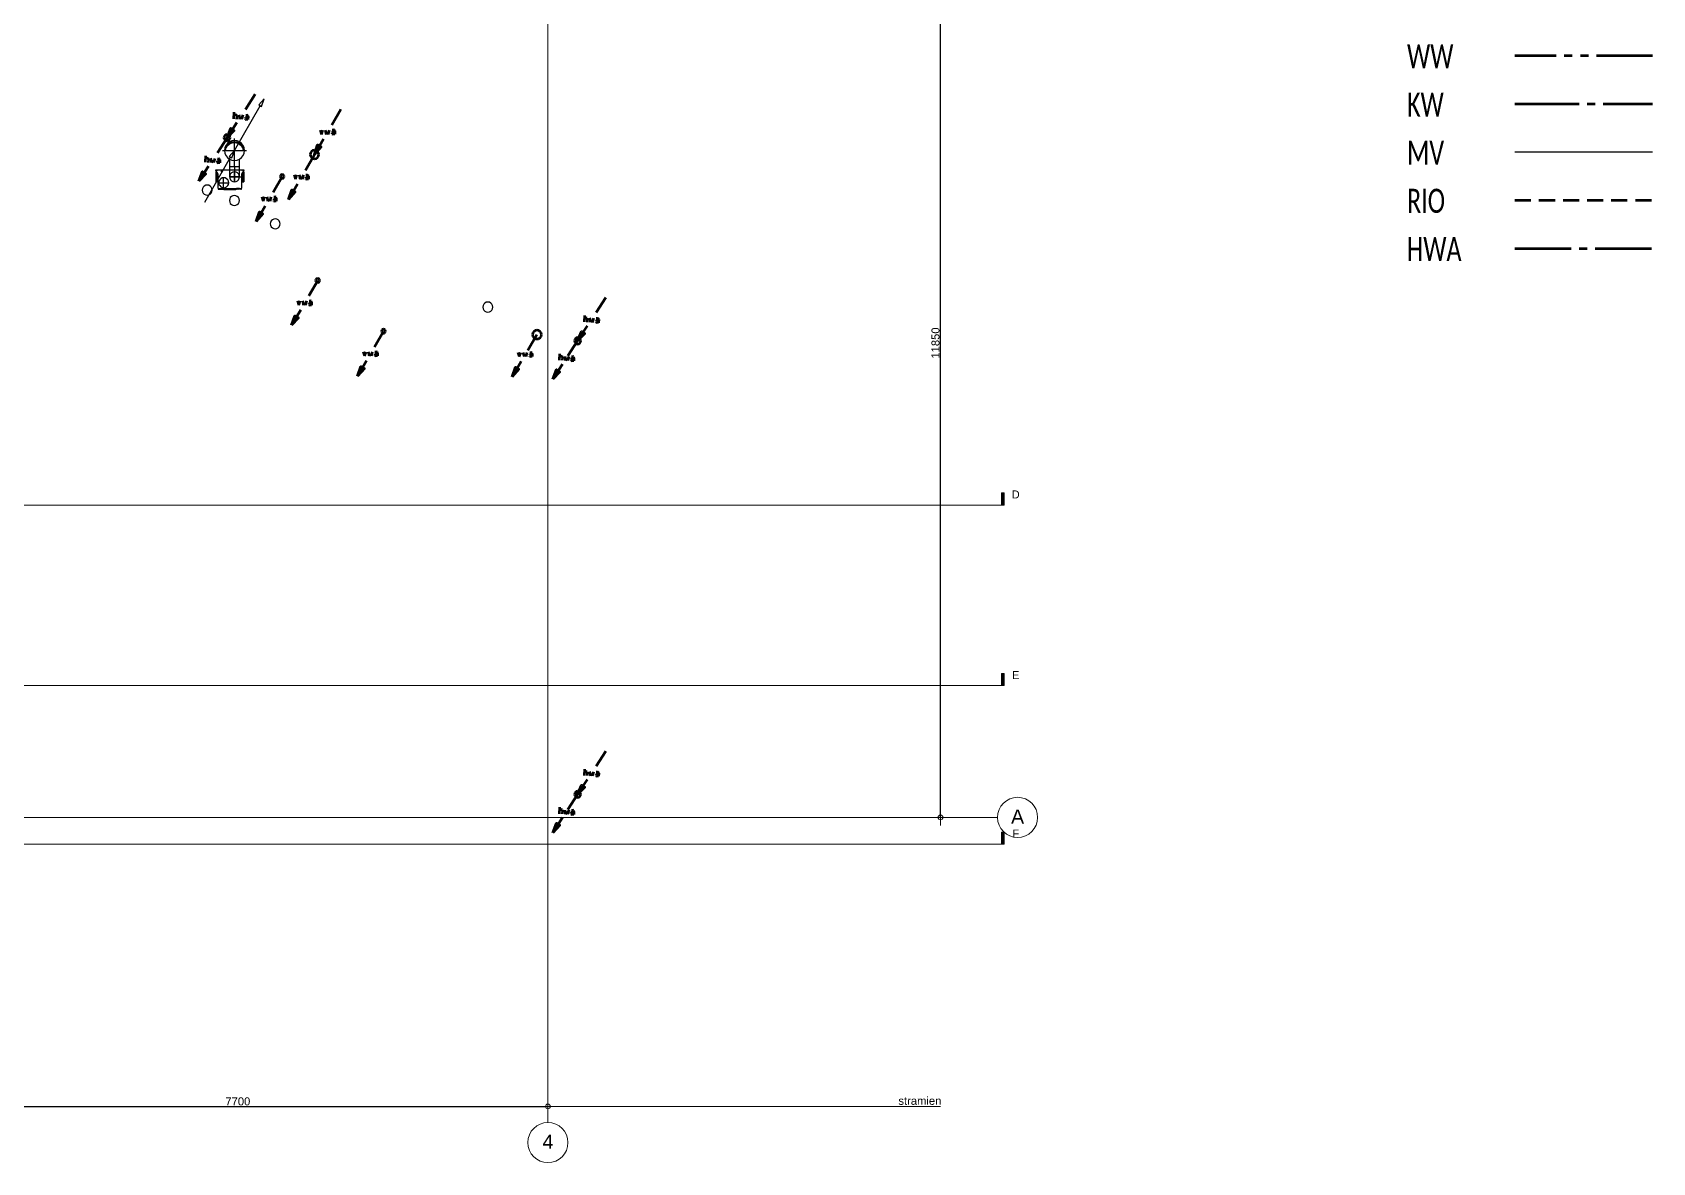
# Model space of a CAD drawing. Header units: metres. Extents: x -4.5 to 35.1, y -3.6 to 25.4.
# Drawn here: x 14.88 to 35.06, y -3.3 to 10.78 of the extents above; entities that cross this region are included whole.
import ezdxf

# ---------------------------------------------------------------- set-up
doc = ezdxf.new("R2010")
doc.units = ezdxf.units.M
doc.header["$PDMODE"] = 65
for name, pattern in [('ACAD_ISO14W100_S12', [0.9, 0.7, -0.1, 0, 0, 0, 0, 0, -0.1]), ('GETRENNT2_S6', [1.2, 0.7, -0.1, 0.1, -0.1, 0.1, -0.1]), ('STRICHPUNKT2_S5', [1.1, 0.8, -0.1, 0.1, -0.1]), ('VERDECKT2_S2', [0.27, 0.2, -0.07])]:
    doc.linetypes.add(name, pattern=pattern)
for name, color, linetype, lineweight in [('Algemeen', 7, 'Continuous', 25), ('New_A Stramien', 7, 'Continuous', 13), ('Standard', 7, 'Continuous', 25)]:
    doc.layers.add(name, color=color, linetype=linetype, lineweight=lineweight)
doc.styles.add('ARIAL', font='ARIAL.TTF')
doc.styles.add('Calibri', font='CALIBRI.TTF')
doc.dimstyles.new('_DIMSTYLE_3', dxfattribs={"dimtxt": 0.1, "dimasz": 0.2, "dimexe": 0, "dimexo": 0, "dimgap": 0.05, "dimtad": 2, "dimdec": 0, "dimlfac": 1000, "dimrnd": 1, "dimdsep": 46, "dimtxsty": 'ARIAL', "dimblk1": 'ALL_ML_KREIS', "dimblk2": 'ALL_ML_KREIS', "dimsah": 1, "dimcen": 0, "dimclrd": 9, "dimclre": 9, "dimclrt": 9, "dimadec": 0, "dimazin": 0, "dimtfac": 1, "dimtdec": 0, "dimtix": 1, "dimtmove": 2, "dimatfit": 3, "dimfxl": 0, "dimtzin": 0, "dimlwd": 0, "dimlwe": 13, "dimarcsym": 0})

# ---------------------------------------------------------------- blocks, each defined once
blk = doc.blocks.new('ALL_ML_KREIS')
at = {"color": 0, "linetype": 'ByBlock', "lineweight": -2}
for p, q in [((-1, 0), (0.5, 0)), ((0, -0.5), (0, 0.5))]:
    blk.add_line(p, q, dxfattribs=at)
blk.add_circle((0, 0), 0.15, dxfattribs=at)
blk = doc.blocks.new('*D18')
at = {"layer": 'DEFPOINTS', "color": 252, "linetype": 'Continuous', "lineweight": 13}
for p in [(13.6, -2.6), (13.6, -2.6), (21.3, -2.6)]:
    blk.add_point(p, dxfattribs=at)
at = {"layer": 'Standard', "color": 9, "linetype": 'Continuous', "lineweight": -2}
for p, q in [((13.6, -2.6), (13.6, -2.6)), ((21.3, -2.6), (21.3, -2.6))]:
    blk.add_line(p, q, dxfattribs=at)
at = {"layer": 'Standard', "color": 252, "linetype": 'Continuous', "lineweight": -2}
blk.add_line((13.6, -2.6), (21.3, -2.6), dxfattribs=at)
at = {"layer": 'Standard', "color": 9, "linetype": 'Continuous', "lineweight": 13, "xscale": 0.2, "yscale": 0.2, "zscale": 0.2, "rotation": 180}
blk.add_blockref('ALL_ML_KREIS', (13.6, -2.6), dxfattribs=at)
at = {"layer": 'Standard', "color": 9, "linetype": 'Continuous', "lineweight": 13, "xscale": 0.2, "yscale": 0.2, "zscale": 0.2}
blk.add_blockref('ALL_ML_KREIS', (21.3, -2.6), dxfattribs=at)
at = {"layer": 'Standard', "color": 9, "linetype": 'Continuous', "lineweight": 13, "insert": (17.438, -2.538), "char_height": 0.1, "width": 0.4, "attachment_point": 5, "style": 'ARIAL'}
blk.add_mtext('\\A1;{7700}', dxfattribs=at)
blk = doc.blocks.new('NSY101')
at = {"color": 0, "linetype": 'ByBlock', "lineweight": -2}
blk.add_circle((0, 0), 0.05, dxfattribs=at)
blk = doc.blocks.new('*D19')
at = {"layer": 'DEFPOINTS', "color": 252, "linetype": 'Continuous', "lineweight": 13}
for p in [(26.19, 12.85), (26.19, 1), (26.19, 1)]:
    blk.add_point(p, dxfattribs=at)
at = {"layer": 'Standard', "color": 9, "linetype": 'Continuous', "lineweight": -2}
for p, q in [((26.19, 12.85), (26.19, 12.85)), ((26.19, 1), (26.19, 1))]:
    blk.add_line(p, q, dxfattribs=at)
at = {"layer": 'Standard', "color": 252, "linetype": 'Continuous', "lineweight": -2}
blk.add_line((26.19, 1), (26.19, 12.85), dxfattribs=at)
at = {"layer": 'Standard', "color": 9, "linetype": 'Continuous', "lineweight": 13, "xscale": 0.2, "yscale": 0.2, "zscale": 0.2}
for p, rotation in [((26.19, 12.85), 90), ((26.19, 1), 270)]:
    blk.add_blockref('ALL_ML_KREIS', p, dxfattribs=dict(at, rotation=rotation))
at = {"layer": 'Standard', "color": 9, "linetype": 'Continuous', "lineweight": 13, "insert": (26.128, 6.909), "char_height": 0.1, "width": 0.5, "attachment_point": 5, "rotation": 90, "style": 'ARIAL'}
blk.add_mtext('\\A1;{11850}', dxfattribs=at)
blk = doc.blocks.new('COMPLEXOBJECT_4')
at = {"layer": 'Standard', "color": 252, "linetype": 'Continuous', "lineweight": 13, "char_height": 0.175, "width": 0.22374, "attachment_point": 5, "style": 'ARIAL'}
for insert in [(21.3, 24.72), (21.3, -3.04)]:
    blk.add_mtext('\\W0.99;4', dxfattribs=dict(at, insert=insert))
blk = doc.blocks.new('COMPLEXOBJECT_7')
at = {"layer": 'Standard', "color": 252, "linetype": 'Continuous', "lineweight": 13, "insert": (27.15, 1.01), "char_height": 0.175, "width": 0.24966, "attachment_point": 5, "style": 'ARIAL'}
blk.add_mtext('\\W0.99;A', dxfattribs=at)

msp = doc.modelspace()

# ---------------------------------------------------------------- hatches: boundary and pattern name
at = {"layer": 'Standard', "linetype": 'Continuous', "lineweight": 13}
for points in [[(26.9817, 4.8908), (26.9817, 5.0408), (26.9517, 5.0408), (26.9517, 4.8908)], [(26.9817, 2.6413), (26.9817, 2.7913), (26.9517, 2.7913), (26.9517, 2.6413)], [(26.9817, 0.6673), (26.9817, 0.8173), (26.9517, 0.8173), (26.9517, 0.6673)]]:
    msp.add_hatch(color=0, dxfattribs=at).paths.add_polyline_path(points)

# ---------------------------------------------------------------- linework, layer by layer
at = {"layer": 'New_A Stramien', "color": 252, "linetype": 'Continuous', "lineweight": 13}
for p, q in [((21.3, -1.7955), (21.3, 23.4554)), ((21.3, -1.7955), (21.3, 23.4554)), ((-2.89, 1), (25.9, 1)), ((-2.89, 1), (25.9, 1)), ((25.9, 1), (26.9, 1)), ((21.3, -1.7955), (21.3, -2.8))]:
    msp.add_line(p, q, dxfattribs=at)
for centre, start, end in [((27.15, 1), 0, 180), ((27.15, 1), 180, 0), ((21.3, -3.05), 90, 270), ((21.3, -3.05), 270, 90)]:
    msp.add_arc(centre, 0.25, start, end, dxfattribs=at)
at = {"layer": 'Standard', "color": 1, "linetype": 'GETRENNT2_S6', "lineweight": 50}
msp.add_line((35.0591, 10.4865), (33.3441, 10.4865), dxfattribs=at)
at = {"layer": 'Standard', "color": 4, "linetype": 'Continuous', "lineweight": 50}
for p, q in [((17.5339, 9.8195), (17.6543, 10.0073)), ((17.3869, 9.7011), (17.391, 9.7828)), ((17.3889, 9.7562), (17.4094, 9.7542)), ((17.4196, 9.7481), (17.4094, 9.7542)), ((17.4237, 9.7379), (17.4196, 9.7481)), ((17.4237, 9.7379), (17.4216, 9.6991)), ((17.4522, 9.7522), (17.4624, 9.6971)), ((17.4624, 9.6971), (17.4767, 9.7318)), ((17.4767, 9.7318), (17.489, 9.6971)), ((17.489, 9.6971), (17.5053, 9.7501)), ((17.5339, 9.7175), (17.5298, 9.7073)), ((17.5298, 9.7073), (17.5339, 9.6971)), ((17.5441, 9.7195), (17.5339, 9.7175)), ((17.5339, 9.6971), (17.542, 9.693)), ((17.5359, 9.7481), (17.5522, 9.746)), ((17.5645, 9.693), (17.542, 9.693)), ((17.5441, 9.7195), (17.5665, 9.7195)), ((17.5624, 9.742), (17.5522, 9.746)), ((17.5665, 9.7297), (17.5624, 9.742)), ((17.5665, 9.7297), (17.5645, 9.693)), ((17.2747, 9.495), (17.2665, 9.4828)), ((17.289, 9.5032), (17.2747, 9.495)), ((17.3032, 9.5073), (17.289, 9.5032)), ((17.3032, 9.4664), (17.4257, 9.6542)), ((17.3196, 9.5032), (17.3032, 9.5073)), ((17.3318, 9.495), (17.3196, 9.5032)), ((17.34, 9.4828), (17.3318, 9.495)), ((17.1828, 9.2787), (17.3032, 9.4664)), ((17.2665, 9.4828), (17.2645, 9.4664)), ((17.2645, 9.4664), (17.2665, 9.4522)), ((17.2665, 9.4522), (17.2747, 9.4379)), ((17.2747, 9.4379), (17.289, 9.4297)), ((17.289, 9.4297), (17.3032, 9.4277)), ((17.3032, 9.4277), (17.3196, 9.4297)), ((17.3196, 9.4297), (17.3318, 9.4379)), ((17.3318, 9.4379), (17.34, 9.4522)), ((17.3441, 9.4664), (17.34, 9.4828)), ((17.34, 9.4522), (17.3441, 9.4664)), ((16.9522, 8.9256), (17.0747, 9.1134)), ((17.0338, 9.1603), (17.04, 9.2419)), ((17.0379, 9.2154), (17.0583, 9.2134)), ((17.0685, 9.2073), (17.0583, 9.2134)), ((17.0726, 9.1971), (17.0685, 9.2073)), ((17.0726, 9.1971), (17.0706, 9.1583)), ((17.0992, 9.2113), (17.1114, 9.1562)), ((17.1114, 9.1562), (17.1257, 9.1909)), ((17.1257, 9.1909), (17.1379, 9.1562)), ((17.1379, 9.1562), (17.1542, 9.2093)), ((17.1828, 9.1766), (17.1788, 9.1664)), ((17.1788, 9.1664), (17.1808, 9.1562)), ((17.1808, 9.1562), (17.191, 9.1522)), ((17.193, 9.1787), (17.1828, 9.1766)), ((17.1849, 9.2073), (17.2012, 9.2052)), ((17.2134, 9.1522), (17.191, 9.1522)), ((17.193, 9.1787), (17.2155, 9.1787)), ((17.2114, 9.2011), (17.2012, 9.2052)), ((17.2155, 9.1889), (17.2114, 9.2011)), ((17.2155, 9.1889), (17.2134, 9.1522)), ((21.9011, 7.2901), (22.0216, 7.4759)), ((21.6706, 6.935), (21.793, 7.1228)), ((21.7542, 7.1718), (21.7583, 7.2514)), ((21.7563, 7.2248), (21.7767, 7.2228)), ((21.7869, 7.2187), (21.7767, 7.2228)), ((21.7909, 7.2065), (21.7869, 7.2187)), ((21.7909, 7.2065), (21.7889, 7.1698)), ((21.8195, 7.2208), (21.8297, 7.1677)), ((21.8297, 7.1677), (21.844, 7.2024)), ((21.844, 7.2024), (21.8563, 7.1657)), ((21.8563, 7.1657), (21.8726, 7.2187)), ((21.9011, 7.1861), (21.8971, 7.1779)), ((21.8971, 7.1779), (21.9011, 7.1677)), ((21.9114, 7.1902), (21.9011, 7.1861)), ((21.9011, 7.1677), (21.9093, 7.1636)), ((21.9032, 7.2167), (21.9195, 7.2167)), ((21.9318, 7.1616), (21.9093, 7.1636)), ((21.9114, 7.1902), (21.9338, 7.1881)), ((21.9297, 7.2106), (21.9195, 7.2167)), ((21.9338, 7.2004), (21.9297, 7.2106)), ((21.9338, 7.2004), (21.9318, 7.1616)), ((21.5501, 6.7493), (21.6706, 6.935)), ((21.6338, 6.9514), (21.6318, 6.935)), ((21.6318, 6.935), (21.6338, 6.9208)), ((21.642, 6.9636), (21.6338, 6.9514)), ((21.6338, 6.9208), (21.642, 6.9085)), ((21.6562, 6.9718), (21.642, 6.9636)), ((21.642, 6.9085), (21.6562, 6.9004)), ((21.6706, 6.9759), (21.6562, 6.9718)), ((21.6562, 6.9004), (21.6706, 6.8963)), ((21.6869, 6.9718), (21.6706, 6.9759)), ((21.6706, 6.8963), (21.6869, 6.9004)), ((21.6991, 6.9636), (21.6869, 6.9718)), ((21.6869, 6.9004), (21.6991, 6.9085)), ((21.7073, 6.9514), (21.6991, 6.9636)), ((21.6991, 6.9085), (21.7073, 6.9208)), ((21.7113, 6.935), (21.7073, 6.9514)), ((21.7073, 6.9208), (21.7113, 6.935)), ((21.4446, 6.6962), (21.4487, 6.7758)), ((21.4467, 6.7493), (21.4671, 6.7472)), ((21.4773, 6.7431), (21.4671, 6.7472)), ((21.4814, 6.7309), (21.4773, 6.7431)), ((21.4814, 6.7309), (21.4793, 6.6942)), ((21.5099, 6.7452), (21.5202, 6.6921)), ((21.5202, 6.6921), (21.5344, 6.7268)), ((21.5344, 6.7268), (21.5467, 6.6901)), ((21.5467, 6.6901), (21.563, 6.7431)), ((21.5916, 6.7105), (21.5875, 6.7023)), ((21.5875, 6.7023), (21.5916, 6.6921)), ((21.6018, 6.7146), (21.5916, 6.7105)), ((21.5916, 6.6921), (21.5997, 6.6881)), ((21.5936, 6.7411), (21.6099, 6.7411)), ((21.6222, 6.686), (21.5997, 6.6881)), ((21.6018, 6.7146), (21.6242, 6.7125)), ((21.6202, 6.735), (21.6099, 6.7411)), ((21.6242, 6.7248), (21.6202, 6.735)), ((21.6242, 6.7248), (21.6222, 6.686)), ((21.361, 6.4595), (21.4834, 6.6472)), ((21.9011, 1.6401), (22.0216, 1.8259)), ((21.6706, 1.285), (21.793, 1.4728)), ((21.7542, 1.5218), (21.7583, 1.6014)), ((21.7563, 1.5748), (21.7767, 1.5728)), ((21.7869, 1.5687), (21.7767, 1.5728)), ((21.7909, 1.5565), (21.7869, 1.5687)), ((21.7909, 1.5565), (21.7889, 1.5198)), ((21.8195, 1.5708), (21.8297, 1.5177)), ((21.8297, 1.5177), (21.844, 1.5524)), ((21.844, 1.5524), (21.8563, 1.5157)), ((21.8563, 1.5157), (21.8726, 1.5687)), ((21.9011, 1.5361), (21.8971, 1.5279)), ((21.8971, 1.5279), (21.9011, 1.5177)), ((21.9114, 1.5402), (21.9011, 1.5361)), ((21.9011, 1.5177), (21.9093, 1.5136)), ((21.9032, 1.5667), (21.9195, 1.5667)), ((21.9318, 1.5116), (21.9093, 1.5136)), ((21.9114, 1.5402), (21.9338, 1.5381)), ((21.9297, 1.5606), (21.9195, 1.5667)), ((21.9338, 1.5504), (21.9297, 1.5606)), ((21.9338, 1.5504), (21.9318, 1.5116)), ((21.5501, 1.0993), (21.6706, 1.285)), ((21.6338, 1.3014), (21.6318, 1.285)), ((21.6318, 1.285), (21.6338, 1.2708)), ((21.642, 1.3136), (21.6338, 1.3014)), ((21.6338, 1.2708), (21.642, 1.2585)), ((21.6562, 1.3218), (21.642, 1.3136)), ((21.642, 1.2585), (21.6562, 1.2504)), ((21.6706, 1.3259), (21.6562, 1.3218)), ((21.6562, 1.2504), (21.6706, 1.2463)), ((21.6869, 1.3218), (21.6706, 1.3259)), ((21.6706, 1.2463), (21.6869, 1.2504)), ((21.6991, 1.3136), (21.6869, 1.3218)), ((21.6869, 1.2504), (21.6991, 1.2585)), ((21.7073, 1.3014), (21.6991, 1.3136)), ((21.6991, 1.2585), (21.7073, 1.2708)), ((21.7113, 1.285), (21.7073, 1.3014)), ((21.7073, 1.2708), (21.7113, 1.285)), ((21.4446, 1.0462), (21.4487, 1.1258)), ((21.4467, 1.0993), (21.4671, 1.0972)), ((21.4773, 1.0931), (21.4671, 1.0972)), ((21.4814, 1.0809), (21.4773, 1.0931)), ((21.4814, 1.0809), (21.4793, 1.0442)), ((21.5099, 1.0952), (21.5202, 1.0421)), ((21.5202, 1.0421), (21.5344, 1.0768)), ((21.5344, 1.0768), (21.5467, 1.0401)), ((21.5467, 1.0401), (21.563, 1.0931)), ((21.5916, 1.0605), (21.5875, 1.0523)), ((21.5875, 1.0523), (21.5916, 1.0421)), ((21.6018, 1.0646), (21.5916, 1.0605)), ((21.5916, 1.0421), (21.5997, 1.0381)), ((21.5936, 1.0911), (21.6099, 1.0911)), ((21.6222, 1.036), (21.5997, 1.0381)), ((21.6018, 1.0646), (21.6242, 1.0625)), ((21.6202, 1.085), (21.6099, 1.0911)), ((21.6242, 1.0748), (21.6202, 1.085)), ((21.6242, 1.0748), (21.6222, 1.036)), ((21.361, 0.8095), (21.4834, 0.9972))]:
    msp.add_line(p, q, dxfattribs=at)
at = {"layer": 'Standard', "color": 202, "linetype": 'Continuous', "lineweight": 25}
for p, q in [((17.767, 9.9509), (17.7017, 9.8754)), ((17.7343, 9.857), (17.767, 9.9509)), ((17.3976, 9.308), (17.718, 9.8652)), ((17.7017, 9.8754), (17.7343, 9.857)), ((17.2486, 9.308), (17.5445, 9.308)), ((17.2772, 9.3407), (17.2731, 9.308)), ((17.2731, 9.308), (17.2772, 9.2754)), ((17.2894, 9.3693), (17.2772, 9.3407)), ((17.2854, 9.3101), (17.2854, 9.3182)), ((17.2874, 9.3203), (17.2874, 9.3346)), ((17.3098, 9.3958), (17.2894, 9.3693)), ((17.2894, 9.3285), (17.2894, 9.3427)), ((17.2915, 9.3346), (17.2915, 9.3489)), ((17.2956, 9.3387), (17.2956, 9.355)), ((17.2976, 9.3427), (17.2976, 9.3611)), ((17.2996, 9.3468), (17.2996, 9.3652)), ((17.3017, 9.3509), (17.3017, 9.3693)), ((17.3057, 9.355), (17.3057, 9.3733)), ((17.3078, 9.3591), (17.3078, 9.3754)), ((17.3343, 9.4162), (17.3098, 9.3958)), ((17.3098, 9.3611), (17.3098, 9.3795)), ((17.3119, 9.3632), (17.3119, 9.3815)), ((17.3139, 9.3672), (17.3139, 9.3856)), ((17.318, 9.3693), (17.318, 9.3876)), ((17.32, 9.3713), (17.32, 9.3897)), ((17.3221, 9.3733), (17.3221, 9.3917)), ((17.3241, 9.3754), (17.3241, 9.3938)), ((17.3262, 9.3774), (17.3262, 9.3958)), ((17.3302, 9.3795), (17.3302, 9.3978)), ((17.3976, 9.308), (17.3302, 9.2325)), ((17.3323, 9.3815), (17.3323, 9.3999)), ((17.365, 9.4285), (17.3343, 9.4162)), ((17.3343, 9.3835), (17.3343, 9.4019)), ((17.3364, 9.3856), (17.3364, 9.404)), ((17.3405, 9.3856), (17.3405, 9.404)), ((17.3425, 9.3876), (17.3425, 9.406)), ((17.3445, 9.3897), (17.3445, 9.408)), ((17.3466, 9.3897), (17.3466, 9.408)), ((17.3486, 9.3917), (17.3486, 9.4101)), ((17.3527, 9.3917), (17.3527, 9.4101)), ((17.3548, 9.3938), (17.3548, 9.4121)), ((17.3568, 9.3938), (17.3568, 9.4121)), ((17.3588, 9.3958), (17.3588, 9.4142)), ((17.3609, 9.3958), (17.3609, 9.4142)), ((17.3629, 9.2141), (17.3976, 9.308)), ((17.3976, 9.4325), (17.365, 9.4285)), ((17.365, 9.3958), (17.365, 9.4162)), ((17.367, 9.3978), (17.367, 9.4162)), ((17.369, 9.3978), (17.369, 9.4162)), ((17.3711, 9.3978), (17.3711, 9.4182)), ((17.3752, 9.3999), (17.3752, 9.4182)), ((17.3772, 9.3999), (17.3772, 9.4182)), ((17.3792, 9.3999), (17.3792, 9.4182)), ((17.3813, 9.3999), (17.3813, 9.4182)), ((17.3833, 9.3999), (17.3833, 9.4203)), ((17.3874, 9.4019), (17.3874, 9.4203)), ((17.3894, 9.4019), (17.3894, 9.4203)), ((17.3915, 9.4019), (17.3915, 9.4203)), ((17.3935, 9.4019), (17.3935, 9.4203)), ((17.3976, 9.1591), (17.3976, 9.457)), ((17.4282, 9.4285), (17.3976, 9.4325)), ((17.3976, 9.4019), (17.3976, 9.4203)), ((17.3996, 9.4019), (17.3996, 9.4203)), ((17.4017, 9.4019), (17.4017, 9.4203)), ((17.4037, 9.4019), (17.4037, 9.4203)), ((17.4058, 9.4019), (17.4058, 9.4203)), ((17.4098, 9.3999), (17.4098, 9.4203)), ((17.4119, 9.3999), (17.4119, 9.4182)), ((17.4139, 9.3999), (17.4139, 9.4182)), ((17.416, 9.3999), (17.416, 9.4182)), ((17.418, 9.3999), (17.418, 9.4182)), ((17.4221, 9.3978), (17.4221, 9.4182)), ((17.4241, 9.3978), (17.4241, 9.4162)), ((17.4262, 9.3978), (17.4262, 9.4162)), ((17.4588, 9.4162), (17.4282, 9.4285)), ((17.4282, 9.3958), (17.4282, 9.4162)), ((17.4323, 9.3958), (17.4323, 9.4142)), ((17.4343, 9.3958), (17.4343, 9.4142)), ((17.4364, 9.3938), (17.4364, 9.4121)), ((17.4384, 9.3938), (17.4384, 9.4121)), ((17.4405, 9.3917), (17.4405, 9.4101)), ((17.4445, 9.3917), (17.4445, 9.4101)), ((17.4466, 9.3897), (17.4466, 9.408)), ((17.4486, 9.3897), (17.4486, 9.408)), ((17.4507, 9.3876), (17.4507, 9.406)), ((17.4527, 9.3856), (17.4527, 9.404)), ((17.4568, 9.3856), (17.4568, 9.404)), ((17.4833, 9.3958), (17.4588, 9.4162)), ((17.4588, 9.3835), (17.4588, 9.4019)), ((17.4609, 9.3815), (17.4609, 9.3999)), ((17.4629, 9.3795), (17.4629, 9.3978)), ((17.467, 9.3774), (17.467, 9.3958)), ((17.469, 9.3754), (17.469, 9.3938)), ((17.4711, 9.3733), (17.4711, 9.3917)), ((17.4731, 9.3713), (17.4731, 9.3897)), ((17.4751, 9.3693), (17.4751, 9.3876)), ((17.4792, 9.3672), (17.4792, 9.3856)), ((17.4813, 9.3632), (17.4813, 9.3815)), ((17.5037, 9.3693), (17.4833, 9.3958)), ((17.4833, 9.3611), (17.4833, 9.3795)), ((17.4853, 9.3591), (17.4853, 9.3754)), ((17.4874, 9.355), (17.4874, 9.3733)), ((17.4915, 9.3509), (17.4915, 9.3693)), ((17.4935, 9.3468), (17.4935, 9.3652)), ((17.4955, 9.3427), (17.4955, 9.3611)), ((17.4976, 9.3387), (17.4976, 9.355)), ((17.5017, 9.3346), (17.5017, 9.3489)), ((17.516, 9.3407), (17.5037, 9.3693)), ((17.5037, 9.3285), (17.5037, 9.3427)), ((17.5058, 9.3203), (17.5058, 9.3346)), ((17.5078, 9.3101), (17.5078, 9.3182)), ((17.5201, 9.308), (17.516, 9.3407)), ((17.516, 9.2754), (17.5201, 9.308)), ((35.0591, 9.2865), (33.3441, 9.2865)), ((17.0262, 8.6652), (17.3466, 9.2223)), ((17.2772, 9.2754), (17.2894, 9.2468)), ((17.2894, 9.2468), (17.3098, 9.2203)), ((17.3098, 9.2203), (17.3343, 9.1999)), ((17.3302, 9.2325), (17.3629, 9.2141)), ((17.3343, 9.1999), (17.365, 9.1876)), ((17.3343, 9.1999), (17.3343, 9.104)), ((17.4588, 9.104), (17.3343, 9.104)), ((17.3343, 9.104), (17.3343, 8.9795)), ((17.365, 9.1876), (17.3976, 9.1836)), ((17.3976, 9.104), (17.3976, 9.1999)), ((17.3976, 9.1836), (17.4282, 9.1876)), ((17.3976, 9.104), (17.3976, 8.9182)), ((17.4282, 9.1876), (17.4588, 9.1999)), ((17.4588, 9.1999), (17.4833, 9.2203)), ((17.4588, 9.104), (17.4588, 9.1999)), ((17.4588, 8.9795), (17.4588, 9.104)), ((17.4833, 9.2203), (17.5037, 9.2468)), ((17.5037, 9.2468), (17.516, 9.2754)), ((17.1629, 9.0652), (17.5139, 9.0652)), ((17.1629, 9.0611), (17.1629, 9.0652)), ((17.1629, 9.0611), (17.1629, 9.0631)), ((17.1915, 9.0142), (17.1629, 9.0611)), ((17.1751, 9.0407), (17.1629, 9.0407)), ((17.1629, 9.0407), (17.1629, 8.9182)), ((17.1629, 8.9795), (17.1915, 8.9795)), ((17.1915, 8.9182), (17.1629, 8.9182)), ((17.1813, 9.0284), (17.1813, 8.9182)), ((17.1854, 9.0652), (17.1854, 9.0631)), ((17.1854, 9.0631), (17.1854, 9.0611)), ((17.1854, 9.0611), (17.1874, 9.0611)), ((17.4894, 9.0611), (17.1874, 9.0611)), ((17.1915, 8.8366), (17.1915, 9.0142)), ((17.1915, 8.906), (17.3241, 8.906)), ((17.2017, 8.9244), (17.1996, 8.906)), ((17.1996, 8.906), (17.2017, 8.8856)), ((17.2119, 8.9407), (17.2017, 8.9244)), ((17.2017, 8.8856), (17.2119, 8.8692)), ((17.2262, 8.955), (17.2119, 8.9407)), ((17.2425, 8.9652), (17.2262, 8.955)), ((17.2364, 9.0427), (17.2364, 9.0611)), ((17.2364, 9.0427), (17.2384, 9.0427)), ((17.2384, 9.0427), (17.2384, 9.0407)), ((17.2445, 9.0407), (17.2384, 9.0407)), ((17.2609, 8.9672), (17.2425, 8.9652)), ((17.2445, 9.0407), (17.2466, 9.0427)), ((17.2466, 9.0427), (17.2466, 9.0611)), ((17.2813, 8.9652), (17.2609, 8.9672)), ((17.2609, 8.8427), (17.2609, 8.9672)), ((17.2976, 8.955), (17.2813, 8.9652)), ((17.3119, 8.9407), (17.2976, 8.955)), ((17.32, 8.9244), (17.3119, 8.9407)), ((17.3119, 8.8692), (17.32, 8.8856)), ((17.3241, 8.906), (17.32, 8.9244)), ((17.32, 8.8856), (17.3241, 8.906)), ((17.3384, 8.9978), (17.3343, 8.9795)), ((17.3343, 8.9795), (17.3384, 8.9611)), ((17.3343, 8.9795), (17.5139, 8.9795)), ((17.4588, 8.9795), (17.3343, 8.9795)), ((17.3343, 8.9795), (17.3384, 8.9611)), ((17.3466, 9.0162), (17.3384, 8.9978)), ((17.3384, 8.9611), (17.3466, 8.9427)), ((17.3384, 8.9611), (17.3466, 8.9427)), ((17.3609, 9.0305), (17.3466, 9.0162)), ((17.3466, 8.9427), (17.3609, 8.9284)), ((17.3466, 8.9427), (17.3609, 8.9284)), ((17.3772, 9.0386), (17.3609, 9.0305)), ((17.3609, 8.9284), (17.3772, 8.9203)), ((17.3609, 8.9284), (17.3772, 8.9203)), ((17.3976, 9.0407), (17.3772, 9.0386)), ((17.3772, 8.9203), (17.3976, 8.9182)), ((17.3772, 8.9203), (17.3976, 8.9182)), ((17.416, 9.0386), (17.3976, 9.0407)), ((17.3976, 8.9182), (17.3976, 9.0407)), ((17.3976, 8.9182), (17.416, 8.9203)), ((17.3976, 8.9182), (17.416, 8.9203)), ((17.4323, 9.0305), (17.416, 9.0386)), ((17.416, 8.9203), (17.4323, 8.9284)), ((17.416, 8.9203), (17.4323, 8.9284)), ((17.4466, 9.0162), (17.4323, 9.0305)), ((17.4323, 8.9284), (17.4466, 8.9427)), ((17.4323, 8.9284), (17.4466, 8.9427)), ((17.4547, 8.9978), (17.4466, 9.0162)), ((17.4466, 8.9427), (17.4547, 8.9611)), ((17.4466, 8.9427), (17.4547, 8.9611)), ((17.4588, 8.9795), (17.4547, 8.9978)), ((17.4547, 8.9611), (17.4588, 8.9795)), ((17.4547, 8.9611), (17.4588, 8.9795)), ((17.5139, 9.0611), (17.4853, 9.0142)), ((17.4853, 9.0142), (17.4853, 8.8366)), ((17.4853, 8.9182), (17.4955, 8.9182)), ((17.4894, 9.0611), (17.4915, 9.0611)), ((17.4915, 9.0652), (17.4915, 9.0631)), ((17.4915, 9.0611), (17.4915, 9.0631)), ((17.4955, 9.0284), (17.4955, 8.9182)), ((17.4955, 8.9182), (17.5139, 8.9182)), ((17.5017, 9.0407), (17.5139, 9.0407)), ((17.5139, 9.0652), (17.5139, 9.0611)), ((17.5139, 9.0611), (17.5139, 9.0631)), ((17.5139, 9.0407), (17.5139, 8.9182)), ((16.9976, 8.8325), (16.9955, 8.8141)), ((16.9955, 8.8141), (16.9976, 8.7937)), ((17.0058, 8.8488), (16.9976, 8.8325)), ((16.9976, 8.7937), (17.0058, 8.7774)), ((17.02, 8.8631), (17.0058, 8.8488)), ((17.0058, 8.7774), (17.02, 8.7631)), ((17.0384, 8.8733), (17.02, 8.8631)), ((17.02, 8.7631), (17.0384, 8.755)), ((17.0568, 8.8754), (17.0384, 8.8733)), ((17.0384, 8.755), (17.0568, 8.7509)), ((17.0751, 8.8733), (17.0568, 8.8754)), ((17.0568, 8.7509), (17.0751, 8.755)), ((17.0935, 8.8631), (17.0751, 8.8733)), ((17.0751, 8.755), (17.0935, 8.7631)), ((17.1078, 8.8488), (17.0935, 8.8631)), ((17.0935, 8.7631), (17.1078, 8.7774)), ((17.116, 8.8325), (17.1078, 8.8488)), ((17.1078, 8.7774), (17.116, 8.7937)), ((17.118, 8.8141), (17.116, 8.8325)), ((17.116, 8.7937), (17.118, 8.8141)), ((17.1915, 8.8366), (17.1935, 8.8346)), ((17.1915, 8.8325), (17.1935, 8.8264)), ((17.1915, 8.8325), (17.1915, 8.8305)), ((17.1915, 8.8325), (17.4853, 8.8325)), ((17.1935, 8.8346), (17.42, 8.8346)), ((17.1935, 8.8325), (17.1935, 8.8346)), ((17.1935, 8.8264), (17.1996, 8.8244)), ((17.1996, 8.8244), (17.2649, 8.8203)), ((17.2119, 8.8692), (17.2262, 8.855)), ((17.2262, 8.855), (17.2425, 8.8468)), ((17.2425, 8.8468), (17.2609, 8.8427)), ((17.2609, 8.8427), (17.2813, 8.8468)), ((17.2609, 8.8346), (17.2609, 8.8366)), ((17.2649, 8.8223), (17.2649, 8.8182)), ((17.4139, 8.8182), (17.2649, 8.8182)), ((17.2813, 8.8468), (17.2976, 8.855)), ((17.2976, 8.855), (17.3119, 8.8692)), ((17.3364, 8.7039), (17.3323, 8.6856)), ((17.3323, 8.6856), (17.3364, 8.6652)), ((17.3445, 8.7203), (17.3364, 8.7039)), ((17.3588, 8.7346), (17.3445, 8.7203)), ((17.3752, 8.7427), (17.3588, 8.7346)), ((17.3955, 8.7468), (17.3752, 8.7427)), ((17.4139, 8.7427), (17.3955, 8.7468)), ((17.4772, 8.8244), (17.4139, 8.8203)), ((17.4139, 8.8223), (17.4139, 8.8182)), ((17.4303, 8.7346), (17.4139, 8.7427)), ((17.42, 8.8386), (17.42, 8.8366)), ((17.42, 8.8386), (17.4609, 8.8386)), ((17.42, 8.8366), (17.42, 8.8346)), ((17.42, 8.8346), (17.4221, 8.8346)), ((17.4221, 8.8346), (17.4588, 8.8346)), ((17.4445, 8.7203), (17.4303, 8.7346)), ((17.4384, 8.8305), (17.4384, 8.8223)), ((17.4384, 8.8305), (17.4425, 8.8305)), ((17.4384, 8.8264), (17.4425, 8.8264)), ((17.4425, 8.8305), (17.4425, 8.8223)), ((17.4527, 8.7039), (17.4445, 8.7203)), ((17.4568, 8.6856), (17.4527, 8.7039)), ((17.4527, 8.6652), (17.4568, 8.6856)), ((17.4588, 8.8346), (17.4609, 8.8366)), ((17.4609, 8.8386), (17.4609, 8.8366)), ((17.4609, 8.8346), (17.4833, 8.8346)), ((17.4772, 8.8244), (17.4833, 8.8264)), ((17.4833, 8.8325), (17.4833, 8.8346)), ((17.4833, 8.8346), (17.4853, 8.8346)), ((17.4833, 8.8264), (17.4853, 8.8325)), ((17.4853, 8.8346), (17.4853, 8.8366)), ((17.4853, 8.8325), (17.4853, 8.8346)), ((17.3364, 8.6652), (17.3445, 8.6488)), ((17.3445, 8.6488), (17.3588, 8.6345)), ((17.3588, 8.6345), (17.3752, 8.6264)), ((17.3752, 8.6264), (17.3955, 8.6223)), ((17.3955, 8.6223), (17.4139, 8.6264)), ((17.4139, 8.6264), (17.4303, 8.6345)), ((17.4303, 8.6345), (17.4445, 8.6488)), ((17.4445, 8.6488), (17.4527, 8.6652)), ((17.8466, 8.4121), (17.8425, 8.3937)), ((17.8425, 8.3937), (17.8466, 8.3754)), ((17.8548, 8.4304), (17.8466, 8.4121)), ((17.8466, 8.3754), (17.8548, 8.357)), ((17.869, 8.4447), (17.8548, 8.4304)), ((17.8548, 8.357), (17.869, 8.3427)), ((17.8854, 8.4529), (17.869, 8.4447)), ((17.869, 8.3427), (17.8854, 8.3345)), ((17.9037, 8.4549), (17.8854, 8.4529)), ((17.8854, 8.3345), (17.9037, 8.3325)), ((17.9241, 8.4529), (17.9037, 8.4549)), ((17.9037, 8.3325), (17.9241, 8.3345)), ((17.9405, 8.4447), (17.9241, 8.4529)), ((17.9241, 8.3345), (17.9405, 8.3427)), ((17.9548, 8.4304), (17.9405, 8.4447)), ((17.9405, 8.3427), (17.9548, 8.357)), ((17.9629, 8.4121), (17.9548, 8.4304)), ((17.9548, 8.357), (17.9629, 8.3754)), ((17.967, 8.3937), (17.9629, 8.4121)), ((17.9629, 8.3754), (17.967, 8.3937)), ((20.4936, 7.3753), (20.4895, 7.357)), ((20.4895, 7.357), (20.4936, 7.3366)), ((20.5018, 7.3937), (20.4936, 7.3753)), ((20.4936, 7.3366), (20.5018, 7.3202)), ((20.5161, 7.4059), (20.5018, 7.3937)), ((20.5018, 7.3202), (20.5161, 7.3059)), ((20.5324, 7.4162), (20.5161, 7.4059)), ((20.5161, 7.3059), (20.5324, 7.2978)), ((20.5528, 7.4182), (20.5324, 7.4162)), ((20.5324, 7.2978), (20.5528, 7.2937)), ((20.5712, 7.4162), (20.5528, 7.4182)), ((20.5528, 7.2937), (20.5712, 7.2978)), ((20.5875, 7.4059), (20.5712, 7.4162)), ((20.5712, 7.2978), (20.5875, 7.3059)), ((20.6018, 7.3937), (20.5875, 7.4059)), ((20.5875, 7.3059), (20.6018, 7.3202)), ((20.61, 7.3753), (20.6018, 7.3937)), ((20.6018, 7.3202), (20.61, 7.3366)), ((20.614, 7.357), (20.61, 7.3753)), ((20.61, 7.3366), (20.614, 7.357))]:
    msp.add_line(p, q, dxfattribs=at)
at = {"layer": 'Standard', "color": 32, "linetype": 'Continuous', "lineweight": 50}
for p, q in [((18.6075, 9.6262), (18.7197, 9.8201)), ((18.4623, 9.5609), (18.4806, 9.5078)), ((18.4806, 9.5078), (18.497, 9.5609)), ((18.5255, 9.5609), (18.5378, 9.5078)), ((18.5378, 9.5078), (18.5521, 9.5446)), ((18.5521, 9.5446), (18.5643, 9.5078)), ((18.5643, 9.5078), (18.5786, 9.5609)), ((18.6136, 9.5344), (18.6095, 9.5262)), ((18.6095, 9.5262), (18.6136, 9.516)), ((18.6136, 9.5649), (18.6299, 9.5649)), ((18.6238, 9.5384), (18.6136, 9.5344)), ((18.6136, 9.516), (18.6238, 9.5119)), ((18.6238, 9.5384), (18.6442, 9.5384)), ((18.6442, 9.5119), (18.6238, 9.5119)), ((18.6401, 9.5609), (18.6299, 9.5649)), ((18.6442, 9.5507), (18.6401, 9.5609)), ((18.6442, 9.5507), (18.6442, 9.5119)), ((18.3541, 9.2956), (18.3419, 9.2772)), ((18.3705, 9.3078), (18.3541, 9.2956)), ((18.3929, 9.3119), (18.3705, 9.3078)), ((18.3929, 9.2568), (18.5031, 9.4507)), ((18.4133, 9.3078), (18.3929, 9.3119)), ((18.4296, 9.2956), (18.4133, 9.3078)), ((18.4419, 9.2772), (18.4296, 9.2956)), ((18.2806, 9.0629), (18.3929, 9.2568)), ((18.3419, 9.2772), (18.3378, 9.2568)), ((18.3378, 9.2568), (18.3419, 9.2364)), ((18.3419, 9.2364), (18.3541, 9.218)), ((18.3541, 9.218), (18.3705, 9.2058)), ((18.3705, 9.2058), (18.3929, 9.2017)), ((18.3929, 9.2017), (18.4133, 9.2058)), ((18.4133, 9.2058), (18.4296, 9.218)), ((18.4296, 9.218), (18.4419, 9.2364)), ((18.446, 9.2568), (18.4419, 9.2772)), ((18.4419, 9.2364), (18.446, 9.2568)), ((17.8785, 8.7892), (17.9887, 8.9831)), ((17.9683, 8.9953), (17.9642, 8.9831)), ((17.9642, 8.9831), (17.9683, 8.9708)), ((17.9764, 9.0035), (17.9683, 8.9953)), ((17.9683, 8.9708), (17.9764, 8.9606)), ((17.9887, 9.0076), (17.9764, 9.0035)), ((17.9764, 8.9606), (17.9887, 8.9586)), ((18.001, 9.0035), (17.9887, 9.0076)), ((17.9887, 8.9586), (18.001, 8.9606)), ((18.0112, 8.9953), (18.001, 9.0035)), ((18.001, 8.9606), (18.0112, 8.9708)), ((18.0132, 8.9831), (18.0112, 8.9953)), ((18.0112, 8.9708), (18.0132, 8.9831)), ((18.0684, 8.6976), (18.1807, 8.8915)), ((18.1398, 9.0037), (18.1582, 8.9486)), ((18.1582, 8.9486), (18.1745, 9.0037)), ((18.2031, 9.0037), (18.2153, 8.9486)), ((18.2153, 8.9486), (18.2296, 8.9854)), ((18.2296, 8.9854), (18.2419, 8.9486)), ((18.2419, 8.9486), (18.2562, 9.0037)), ((18.2868, 8.9731), (18.2827, 8.9629)), ((18.2827, 8.9629), (18.2868, 8.9527)), ((18.2868, 9.0037), (18.3031, 9.0037)), ((18.297, 8.9752), (18.2868, 8.9731)), ((18.2868, 8.9527), (18.297, 8.9486)), ((18.297, 8.9752), (18.3174, 8.9752)), ((18.3174, 8.9486), (18.297, 8.9486)), ((18.3133, 8.9976), (18.3031, 9.0037)), ((18.3174, 8.9874), (18.3133, 8.9976)), ((18.3174, 8.9874), (18.3174, 8.9486)), ((17.7377, 8.728), (17.754, 8.6749)), ((17.754, 8.6749), (17.7724, 8.728)), ((17.7989, 8.728), (17.8132, 8.6749)), ((17.8132, 8.6749), (17.8275, 8.7096)), ((17.8275, 8.7096), (17.8397, 8.6749)), ((17.8397, 8.6749), (17.854, 8.728)), ((17.8846, 8.6974), (17.8805, 8.6892)), ((17.8805, 8.6892), (17.8846, 8.679)), ((17.8846, 8.728), (17.9009, 8.728)), ((17.8928, 8.7014), (17.8846, 8.6974)), ((17.8846, 8.679), (17.8928, 8.6749)), ((17.8928, 8.7014), (17.9152, 8.7014)), ((17.9111, 8.7239), (17.9009, 8.728)), ((17.9152, 8.7137), (17.9111, 8.7239)), ((17.9152, 8.7137), (17.9152, 8.6749)), ((17.6662, 8.4239), (17.7785, 8.6178)), ((17.9152, 8.6749), (17.8928, 8.6749)), ((18.3209, 7.495), (18.4331, 7.6868)), ((18.4107, 7.6991), (18.4066, 7.6868)), ((18.4066, 7.6868), (18.4107, 7.6746)), ((18.4188, 7.7093), (18.4107, 7.6991)), ((18.4107, 7.6746), (18.4188, 7.6664)), ((18.4331, 7.7113), (18.4188, 7.7093)), ((18.4453, 7.7093), (18.4331, 7.7113)), ((18.4535, 7.6991), (18.4453, 7.7093)), ((18.4453, 7.6664), (18.4535, 7.6746)), ((18.4576, 7.6868), (18.4535, 7.6991)), ((18.4535, 7.6746), (18.4576, 7.6868)), ((18.4188, 7.6664), (18.4331, 7.6623)), ((18.4331, 7.6623), (18.4453, 7.6664)), ((18.1086, 7.1297), (18.2209, 7.3215)), ((18.18, 7.4337), (18.1984, 7.3807)), ((18.1984, 7.3807), (18.2147, 7.4337)), ((18.2433, 7.4337), (18.2556, 7.3807)), ((18.2556, 7.3807), (18.2698, 7.4154)), ((18.2698, 7.4154), (18.2821, 7.3807)), ((18.2821, 7.3807), (18.2964, 7.4337)), ((18.327, 7.4031), (18.3229, 7.3929)), ((18.3229, 7.3929), (18.327, 7.3827)), ((18.327, 7.4337), (18.3433, 7.4337)), ((18.3372, 7.4072), (18.327, 7.4031)), ((18.327, 7.3827), (18.3372, 7.3807)), ((18.3372, 7.4072), (18.3576, 7.4072)), ((18.3576, 7.3807), (18.3372, 7.3807)), ((18.3535, 7.4296), (18.3433, 7.4337)), ((18.3576, 7.4174), (18.3535, 7.4296)), ((18.3576, 7.4174), (18.3576, 7.3807)), ((19.2301, 7.0678), (19.2281, 7.0555)), ((19.2403, 7.076), (19.2301, 7.0678)), ((19.2525, 7.0801), (19.2403, 7.076)), ((19.2648, 7.076), (19.2525, 7.0801)), ((19.273, 7.0678), (19.2648, 7.076)), ((19.2771, 7.0555), (19.273, 7.0678)), ((21.1435, 7.0632), (21.1251, 7.053)), ((21.1639, 7.0673), (21.1435, 7.0632)), ((21.1843, 7.0632), (21.1639, 7.0673)), ((21.2027, 7.053), (21.1843, 7.0632)), ((19.1403, 6.8617), (19.2525, 7.0555)), ((19.2281, 7.0555), (19.2301, 7.0433)), ((19.2301, 7.0433), (19.2403, 7.0331)), ((19.2403, 7.0331), (19.2525, 7.0311)), ((19.2525, 7.0311), (19.2648, 7.0331)), ((19.2648, 7.0331), (19.273, 7.0433)), ((19.273, 7.0433), (19.2771, 7.0555)), ((21.0517, 6.8203), (21.1639, 7.0142)), ((21.1129, 7.0346), (21.1088, 7.0142)), ((21.1088, 7.0142), (21.1129, 6.9918)), ((21.1251, 7.053), (21.1129, 7.0346)), ((21.1129, 6.9918), (21.1251, 6.9754)), ((21.1251, 6.9754), (21.1435, 6.9632)), ((21.1435, 6.9632), (21.1639, 6.9591)), ((21.1639, 6.9591), (21.1843, 6.9632)), ((21.1843, 6.9632), (21.2027, 6.9754)), ((21.2149, 7.0346), (21.2027, 7.053)), ((21.2027, 6.9754), (21.2149, 6.9918)), ((21.219, 7.0142), (21.2149, 7.0346)), ((21.2149, 6.9918), (21.219, 7.0142)), ((18.9301, 6.4964), (19.0403, 6.6902)), ((18.9995, 6.8004), (19.0178, 6.7474)), ((19.0178, 6.7474), (19.0362, 6.8004)), ((19.0628, 6.8004), (19.075, 6.7474)), ((19.075, 6.7474), (19.0893, 6.7841)), ((19.0893, 6.7841), (19.1036, 6.7474)), ((19.1036, 6.7474), (19.1158, 6.8004)), ((19.1464, 6.7698), (19.1424, 6.7617)), ((19.1424, 6.7617), (19.1464, 6.7515)), ((19.1464, 6.8004), (19.1628, 6.8004)), ((19.1566, 6.7739), (19.1464, 6.7698)), ((19.1464, 6.7515), (19.1566, 6.7474)), ((19.1566, 6.7739), (19.1791, 6.7739)), ((19.1791, 6.7474), (19.1566, 6.7474)), ((19.175, 6.7964), (19.1628, 6.8004)), ((19.1791, 6.7862), (19.175, 6.7964)), ((19.1791, 6.7862), (19.1791, 6.7474)), ((20.8559, 6.4885), (20.9681, 6.6824)), ((20.9273, 6.7926), (20.9436, 6.7395)), ((20.9436, 6.7395), (20.962, 6.7926)), ((20.9885, 6.7926), (21.0028, 6.7395)), ((21.0028, 6.7395), (21.015, 6.7742)), ((21.015, 6.7742), (21.0293, 6.7395)), ((21.0293, 6.7395), (21.0416, 6.7926)), ((21.0742, 6.762), (21.0701, 6.7518)), ((21.0701, 6.7518), (21.0742, 6.7436)), ((21.0742, 6.7926), (21.0885, 6.7926)), ((21.0824, 6.7661), (21.0742, 6.762)), ((21.0742, 6.7436), (21.0824, 6.7395)), ((21.0824, 6.7661), (21.1049, 6.7661)), ((21.1049, 6.7395), (21.0824, 6.7395)), ((21.1008, 6.7885), (21.0885, 6.7926)), ((21.1049, 6.7763), (21.1008, 6.7885)), ((21.1049, 6.7763), (21.1049, 6.7395)), ((18.9954, 6.5943), (18.9648, 6.5902))]:
    msp.add_line(p, q, dxfattribs=at)
at = {"layer": 'Standard', "color": 5, "linetype": 'STRICHPUNKT2_S5', "lineweight": 50}
msp.add_line((33.3441, 9.8865), (35.0591, 9.8865), dxfattribs=at)
at = {"layer": 'Standard', "color": 32, "linetype": 'VERDECKT2_S2', "lineweight": 50}
msp.add_line((33.3441, 8.6865), (35.0591, 8.6865), dxfattribs=at)
at = {"layer": 'Standard', "color": 4, "linetype": 'ACAD_ISO14W100_S12', "lineweight": 50}
msp.add_line((33.3441, 8.0865), (35.0591, 8.0865), dxfattribs=at)
at = {"layer": 'Standard', "color": 252, "linetype": 'Continuous', "lineweight": 13}
for p, q in [((-4.1221, 4.8908), (26.8317, 4.8908)), ((-4.1221, 4.8908), (26.8317, 4.8908)), ((26.9817, 4.8908), (26.4717, 4.8908)), ((26.9517, 5.0408), (26.9817, 5.0408)), ((26.9517, 4.8908), (26.9517, 5.0408)), ((26.9817, 4.8908), (26.9517, 4.8908)), ((26.9817, 5.0408), (26.9817, 4.8908)), ((-4.1221, 2.6413), (26.8317, 2.6413)), ((-4.1221, 2.6413), (26.8317, 2.6413)), ((26.9817, 2.6413), (26.4717, 2.6413)), ((26.9517, 2.7913), (26.9817, 2.7913)), ((26.9517, 2.6413), (26.9517, 2.7913)), ((26.9817, 2.6413), (26.9517, 2.6413)), ((26.9817, 2.7913), (26.9817, 2.6413)), ((26.9517, 0.8173), (26.9817, 0.8173)), ((26.9517, 0.6673), (26.9517, 0.8173)), ((26.9817, 0.8173), (26.9817, 0.6673)), ((-4.1221, 0.6673), (26.8317, 0.6673)), ((-4.1221, 0.6673), (26.8317, 0.6673)), ((26.9817, 0.6673), (26.4717, 0.6673)), ((26.9817, 0.6673), (26.9517, 0.6673)), ((21.3, -2.6), (26.19, -2.6)), ((21.3, -2.6), (26.19, -2.6))]:
    msp.add_line(p, q, dxfattribs=at)
at = {"layer": 'Standard', "color": 7, "linetype": 'Continuous', "lineweight": 50}
for points in [[(17.3032, 9.4664), (17.3502, 9.5848), (17.391, 9.5562), (17.3032, 9.4664)], [(18.3929, 9.2568), (18.4317, 9.3772), (18.4745, 9.3527), (18.3929, 9.2568)], [(16.9522, 8.9256), (16.9992, 9.044), (17.04, 9.0154), (16.9522, 8.9256)], [(18.0684, 8.6976), (18.1092, 8.818), (18.1521, 8.7935), (18.0684, 8.6976)], [(17.6662, 8.4239), (17.707, 8.5443), (17.7499, 8.5198), (17.6662, 8.4239)], [(18.1086, 7.1297), (18.1494, 7.248), (18.1923, 7.2235), (18.1086, 7.1297)], [(21.6706, 6.935), (21.7175, 7.0534), (21.7603, 7.0269), (21.6706, 6.935)], [(18.9301, 6.4964), (18.9709, 6.6168), (19.0138, 6.5923), (18.9301, 6.4964)], [(20.8559, 6.4885), (20.8967, 6.6089), (20.9395, 6.5844), (20.8559, 6.4885)], [(21.361, 6.4595), (21.4079, 6.5778), (21.4487, 6.5513), (21.361, 6.4595)], [(21.6706, 1.285), (21.7175, 1.4034), (21.7603, 1.3769), (21.6706, 1.285)], [(21.361, 0.8095), (21.4079, 0.9278), (21.4487, 0.9013), (21.361, 0.8095)]]:
    msp.add_lwpolyline(points, close=True, dxfattribs=at)

# ---------------------------------------------------------------- block references
at = {"layer": 'New_A Stramien', "color": 252, "linetype": 'Continuous', "lineweight": 13, "xscale": 1e-09, "yscale": 1e-09, "zscale": 1e-09}
for p in [(25.9, 1), (25.9, 1), (21.3, -1.7955), (21.3, -1.7955)]:
    msp.add_blockref('NSY101', p, dxfattribs=at)
at = {"layer": 'Standard', "color": 252, "linetype": 'Continuous', "lineweight": 13}
for name in ['COMPLEXOBJECT_4', 'COMPLEXOBJECT_7']:
    msp.add_blockref(name, (0, 0), dxfattribs=at)

# ---------------------------------------------------------------- texts
at = {"layer": 'Algemeen', "color": 7, "linetype": 'Continuous', "lineweight": 25, "char_height": 0.3, "attachment_point": 4, "style": 'Calibri'}
for s, insert, width in [('{\\fCalibri|i0|b0;\\H0.300000;\\W0.694318;\\C7;WW}\\P', (32.0006, 10.479), 0.93733), ('{\\fCalibri|i0|b0;\\H0.300000;\\W0.694318;\\C7;KW}\\P', (32.0006, 9.879), 0.76375), ('{\\fCalibri|i0|b0;\\H0.300000;\\W0.694318;\\C7;MV}\\P', (32.0006, 9.279), 0.773669), ('{\\fCalibri|i0|b0;\\H0.300000;\\W0.694318;\\C7;RIO}\\P', (32.0006, 8.679), 0.793506), ('{\\fCalibri|i0|b0;\\H0.300000;\\W0.694318;\\C7;HWA}\\P', (32.0006, 8.079), 1.086112)]:
    msp.add_mtext(s, dxfattribs=dict(at, insert=insert, width=width))
at = {"layer": 'Standard', "color": 252, "linetype": 'Continuous', "lineweight": 13, "char_height": 0.1, "style": 'ARIAL'}
for s, insert, width, attachment_point in [('\\W0.99;D', (27.1761, 5.0225), 0.151357, 6), ('\\W0.99;E', (27.1724, 2.7729), 0.142664, 6), ('\\W0.98;F', (27.1688, 0.799), 0.133963, 6), ('\\W1.00;stramien', (25.6652, -2.5816), 0.588485, 7), ('\\W1.00;stramien', (25.6652, -2.5816), 0.588485, 7)]:
    msp.add_mtext(s, dxfattribs=dict(at, insert=insert, width=width, attachment_point=attachment_point))

# ---------------------------------------------------------------- dimensions: what is measured, and where the dimension line sits
at = {"layer": 'Standard', "color": 252, "linetype": 'Continuous', "lineweight": 13}
dim = msp.add_linear_dim(base=(26.19, 12.85), p1=(26.19, 1), p2=(26.19, 12.85), angle=90, dimstyle='_DIMSTYLE_3', override={"dimpost": '<>', "dimclrd": 9, "dimclre": 9, "dimclrt": 9, "dimlwd": 0, "dimlwe": 13}, dxfattribs=at)
dim.commit()
dim.dimension.update_dxf_attribs({"geometry": '*D19', "text_midpoint": (26.1283, 6.9091), "dimtype": 160})
dim = msp.add_linear_dim(base=(21.3, -2.6), p1=(13.6, -2.6), p2=(21.3, -2.6), dimstyle='_DIMSTYLE_3', override={"dimpost": '<>', "dimclrd": 9, "dimclre": 9, "dimclrt": 9, "dimlwd": 0, "dimlwe": 13}, dxfattribs=at)
dim.commit()
dim.dimension.update_dxf_attribs({"geometry": '*D18', "text_midpoint": (17.438, -2.5383), "dimtype": 160})

doc.saveas('drawing.dxf')
